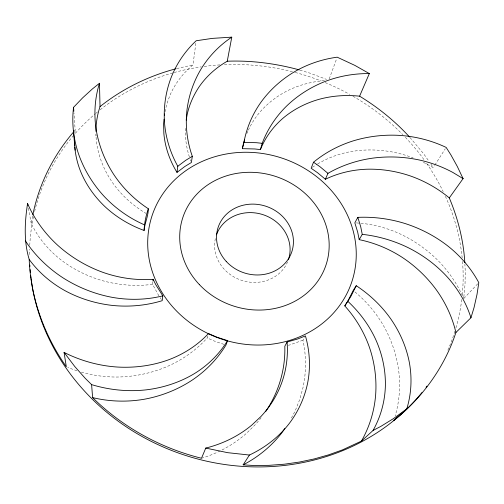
<?xml version="1.0" encoding="UTF-8"?>
<svg xmlns="http://www.w3.org/2000/svg" width="504" height="504" viewBox="0 0 504 504"><rect width="100%" height="100%" fill="white"/><g stroke="black" fill="none" stroke-linecap="round" stroke-linejoin="round"><path stroke-width="0.38" stroke-dasharray="2.52 1.89" d="M158.855 295.817L152.599 284.351L152.97 280.76M152.599 284.351A112.423 99.08 4.3 0 1 103.251 280.892C87.557 276.476 72.734 269.142 59.913 259.056A112.423 99.08 4.3 0 1 31.223 223.404L32.729 215.428M165.022 111.756L166.648 104.511L169.892 95.464A106.319 90.846 16.6 0 1 192.982 64.896L196.069 41.542M477.723 283.815L463.693 298.607L465.028 284.476L465.268 271.7L464.896 264.216M81.327 372.103A117.463 107.503 -1 0 0 116.909 377.036C134.146 376.834 151.282 373.306 167.145 366.54A117.463 107.503 -1 0 0 207.207 337.964L208.454 333.572M329.251 78.882L336.672 58.634M291.394 418.024L295.048 411.195L299.622 399.792L302.898 388.036A120.065 115.611 8.7 0 0 302.948 340.213L305.084 336.521M423.36 162.338A111.277 97.48 31 0 1 433.194 167.687L434.448 165.722M434.864 165.066L445.316 148.724M74.214 131.216L75.172 130.057L73.949 112.814M302.948 340.213L288.414 345.397M176.728 68.563L192.982 64.896M223.889 344.345L215.347 341.473L207.207 337.964M299.899 70.125L310.067 73.193L326.542 79.405M410.004 137.529L423.593 153.72L428.803 161.066M160.096 297.644L161.343 299.477M430.97 164.121L433.194 167.687M28.407 208.152L31.223 223.404M96.012 135.979L95.924 134.436A107.881 92.856 11.2 0 0 97.127 146.053C99.672 159.976 105.594 173.111 113.885 184.552A107.881 92.856 11.2 0 0 145.864 213.318M246.84 133.573A107.207 92.012 23.9 0 1 248.018 130.838M248.333 130.158A107.207 92.012 23.9 0 1 258.514 113.797C266.811 103.667 277.402 95.59 289.183 89.907A107.207 92.012 23.9 0 1 324.992 80.558M356.347 222.926A116.6 105.808 36.8 0 1 360.127 223.203M360.883 223.278A116.6 105.808 36.8 0 1 399.281 233.554C413.482 240.068 426.472 249.071 437.573 260.07A116.6 105.808 36.8 0 1 462.76 296.478M463.075 297.184A116.6 105.808 36.8 0 1 463.693 298.607M312.417 167.341A111.277 97.48 31 0 1 317.029 164.329M317.709 163.92A111.277 97.48 31 0 1 348.944 151.969C363.094 149.253 377.679 149.341 391.847 151.887A111.277 97.48 31 0 1 413.123 157.903M354.948 291.929A119.826 113.589 36.4 0 1 384.275 327.046C392.043 341.151 397.089 356.687 398.935 372.695A119.826 113.589 36.4 0 1 395.174 416.008M190.821 161.129A106.142 90.663 18.5 0 1 190.317 159.73M189.372 156.92A106.142 90.663 18.5 0 1 185.384 128.281M76.955 370.761A117.463 107.503 -1 0 1 67.694 367.309M287.589 261.904A38.077 34.537 18.3 0 1 241.315 280.243A38.077 34.537 18.3 0 1 215.567 237.705M454.91 331.279A218.648 199.238 18.3 0 1 447.659 350.633M29.522 254.57A218.648 199.238 18.3 0 1 29.604 249.222M29.755 245.291A218.648 199.238 18.3 0 1 33.44 216.745M34.625 211.491A218.648 199.238 18.3 0 1 72.967 136.13M75.398 133.308A218.648 199.238 18.3 0 1 95.017 114.017M95.584 113.539A218.648 199.238 18.3 0 1 97.87 111.636M100.189 109.771A218.648 199.238 18.3 0 1 173.452 72.721M174.17 72.519A218.648 199.238 18.3 0 1 201.247 66.843M204.221 66.434A218.648 199.238 18.3 0 1 220.645 64.865M224.393 64.676A218.648 199.238 18.3 0 1 294.493 72.267M295.224 72.463A218.648 199.238 18.3 0 1 321.017 80.905M325.212 82.593A218.648 199.238 18.3 0 1 349.65 94.361M352.926 96.214A218.648 199.238 18.3 0 1 402.765 134.618M405.367 137.308A218.648 199.238 18.3 0 1 424.456 160.297M426.611 163.346A218.648 199.238 18.3 0 1 443.18 191.596M445.397 196.308A218.648 199.238 18.3 0 1 462.168 257.733M462.514 261.444A218.648 199.238 18.3 0 1 462.25 295.048M461.752 299.527A218.648 199.238 18.3 0 1 455.786 328.362M261.129 417.778A119.996 114.66 2.9 0 1 255.559 424.381L246.538 433.27A119.996 114.66 2.9 0 1 220.828 450.582M220.141 450.923A119.996 114.66 2.9 0 1 201.499 458.256M74.838 133.119A107.642 93.045 9.3 0 1 75.172 130.057"/><path stroke-width="0.76" d="M74.812 147.073A107.642 93.045 9.3 0 0 80.13 170.245C85.46 183.866 93.965 196.062 104.492 206.18A107.642 93.045 9.3 0 0 144.094 230.467C144.371 223.064 145.958 215.756 148.327 208.757A113.816 105.5 31.9 0 1 113.413 173.956C104.681 160.398 98.677 145.152 96.119 129.219A113.816 105.5 31.9 0 1 99.471 83.267L92.371 88.956L82.662 97.826L73.559 107.327L73.836 111.245M148.327 208.757C148.327 216.222 144.705 223.039 144.094 230.467M164.033 119.158L163.598 123.638L163.863 133.51A106.319 90.846 16.6 0 0 176.999 172.393L184.76 166.553L191.356 162.521L192.314 156.316A111.661 105.84 19.7 0 1 186.833 111.264C188.477 96.39 193.322 81.963 201.008 69.124A111.661 105.84 19.7 0 1 231.777 37.145L212.272 38.386L196.169 40.767A111.863 105.802 24.2 0 0 171.177 77.459C165.753 91.596 163.491 106.835 164.455 121.937A111.863 105.802 24.2 0 0 177.786 166.27L176.999 172.393M164.392 115.422L164.537 113.935M152.97 280.76L153.115 279.323A118.673 106.237 30.8 0 1 102.747 272.292C86.197 266.288 70.888 257.103 57.784 245.341A118.673 106.237 30.8 0 1 27.562 203.572C24.727 222.144 23.663 241.29 29.219 259.491C29.478 269.665 31.009 279.752 32.804 289.756C38.537 317.363 50.079 343.671 66.301 366.717L64.071 352.416A123.65 108.108 25.4 0 0 117.148 367.025C134.562 368.046 152.145 365.772 168.563 359.812A123.65 108.108 25.4 0 0 208.454 333.572L216.707 337.119L227.524 340.635L226.019 344.938A118.39 109.544 -1.6 0 1 192.238 380.079C177.893 389.56 161.677 395.986 144.793 399.143A118.39 109.544 -1.6 0 1 92.604 397.599L91.615 384.628L85.264 378.365L74.781 366.534L64.071 352.416M153.115 279.323L155.812 284.716L162.811 295.854L162.168 300.693A113.696 101.027 2.7 0 1 112.619 305.449C96.012 303.622 79.796 298.683 65.098 290.732A113.696 101.027 2.7 0 1 29.219 259.491M186.241 120.122C187.727 108.36 192.345 97.165 198.815 87.287A106.142 90.663 18.5 0 1 227.254 61.223L231.777 37.145M32.88 214.666C38.991 184.118 53.405 155.358 73.742 131.796M242.361 148.674L243.923 142.393A113.129 106.086 8.2 0 1 261.223 101.865C270.056 89.762 281.364 79.594 294.223 71.921A113.129 106.086 8.2 0 1 337.201 57.185L354.81 65.369L369.325 73.584L359.604 96.169A108.026 93.051 25.7 0 0 318.131 99.584C305.323 103.339 293.265 109.563 283.046 118.182A108.026 93.051 25.7 0 0 260.429 149.575L254.709 148.963L242.361 148.674A107.207 92.012 23.9 0 1 244.566 139.904M260.429 149.575L262.2 143.325A114.137 106.256 6.5 0 1 286.322 106.325C297.165 95.773 310.086 87.494 324.116 81.85A114.137 106.256 6.5 0 1 369.325 73.584M455.912 332.489L470.956 317.753L474.069 307.465L477.011 294.418L478.8 282.675A122.982 109.04 9.1 0 0 448.377 246.424C435.651 236.401 421.149 228.772 405.751 223.751A122.982 109.04 9.1 0 0 357.815 217.363L354.841 222.844L357.689 232.149L359.201 239.652A117.627 107.875 37.7 0 1 402.255 257.393C415.447 266.106 427.039 277.124 436.363 289.894A117.627 107.875 37.7 0 1 455.912 332.489C444.572 367.101 422.396 397.851 393.819 420.336L406.797 408.87A126.416 110.533 13.6 0 0 409.324 362.357C406.319 346.846 399.899 332.149 390.946 319.158A126.416 110.533 13.6 0 0 356.252 285.705L353.197 290.506L347.81 301.197M449.291 197.914L463.075 178.618L457.286 166.427L450.897 154.892L446.147 147.414A117.753 107.05 5.6 0 0 400.422 135.444C384.735 134.436 368.915 136.174 353.846 140.685A117.753 107.05 5.6 0 0 313.526 162.219L311.138 168.248L317.558 172.733L325.382 179.267A112.757 99.527 32.7 0 1 366.534 169.231C381.295 168.777 396.062 171.114 410.042 175.846A112.757 99.527 32.7 0 1 449.291 197.914C457.96 218.471 463.535 240.421 464.82 262.716M406.797 408.87L393.523 418.566L380.822 426.397L373.073 430.447L361.425 441.107L342.588 449.839L328.627 454.847L314.212 458.936L299.408 462.061L284.294 464.209L268.947 465.349L253.455 465.469L243.136 464.864L249.411 455.043A126.995 110.332 18.3 0 0 288.761 424.135C298.343 411.68 304.983 397.07 307.9 381.623A126.995 110.332 18.3 0 0 305.437 335.91L297.688 338.971L287.085 342.014A126.712 110.042 19.6 0 1 260.795 416.644L251.849 425.055A126.712 110.042 19.6 0 1 205.771 448.081L201.499 458.256C160.707 448.163 122.516 427.165 92.604 397.599M325.382 179.267L327.953 173.351A119.259 107.635 6.3 0 1 371.914 158.25C387.683 156.064 403.78 156.675 419.347 160.001A119.259 107.635 6.3 0 1 452.888 172.469L463.075 178.618M356.252 285.705L350.816 296.497L344.786 305.897A119.977 114.836 32.8 0 1 369.375 347.149C374.611 362.433 376.803 378.693 375.65 394.821A119.977 114.836 32.8 0 1 361.425 441.107M287.085 342.014L284.817 346.261A119.996 114.66 2.9 0 1 265.715 411.478M359.201 239.652L362.25 234.335L360.713 226.762L357.815 217.363M344.786 305.897L347.754 301.247A126.769 110.584 14.8 0 1 375.801 339.715C382.183 353.997 385.598 369.545 385.396 385.201A126.769 110.584 14.8 0 1 373.073 430.447M284.798 428.539L282.133 432.419A120.065 115.611 8.7 0 1 243.136 464.864M177.786 166.27L185.642 160.373L192.314 156.316M95.918 131.342A107.881 92.856 11.2 0 1 100.025 106.609C122.296 88.824 148.466 76.016 175.997 68.758M227.254 61.223C250.986 60.31 274.8 63.359 297.719 69.47L299.174 69.911M243.923 142.393L256.416 142.701L262.2 143.325M249.411 455.043L227.644 452.674L205.771 448.081M462.439 178.233L462.956 178.315M313.526 162.219L320.021 166.748L327.953 173.351M359.604 96.169C378.019 107.365 394.947 121.08 409.513 136.981M27.562 203.572L27.846 205.103M73.401 130.694L75.134 150.192M99.471 83.267L100.025 106.609M216.947 337.39A105.204 95.376 18.3 0 1 184.243 171.826A105.204 95.376 18.3 0 1 354.463 236.433A105.204 95.376 18.3 0 1 217.621 337.649M362.25 234.335A123.978 109.425 10.2 0 1 408.939 248.056C423.341 255.364 436.464 265.136 447.363 277.074A123.978 109.425 10.2 0 1 470.956 317.753M74.693 145.517A107.642 93.045 9.3 0 1 74.529 140.849M216.449 234.82A38.077 34.537 18.3 0 1 263.775 214.924A38.077 34.537 18.3 0 1 288.395 259.793M426.951 386.127A218.648 199.238 18.3 0 1 426.056 387.324M421.886 392.635A218.648 199.238 18.3 0 1 191.923 457.393A218.648 199.238 18.3 0 1 31.078 278.643M30.983 277.887A218.648 199.238 18.3 0 1 30.712 275.625M30.398 272.607A218.648 199.238 18.3 0 1 30.133 269.59M29.912 266.578A218.648 199.238 18.3 0 1 29.824 265.072M227.524 340.635A124.614 108.606 23.9 0 1 194.355 373.64C179.689 382.473 163.126 387.815 146.154 389.857A124.614 108.606 23.9 0 1 91.615 384.628M144.49 224.866A113.683 104.429 32.5 0 1 103.837 196.024C92.717 183.878 84.01 169.596 78.574 154.041A113.683 104.429 32.5 0 1 73.559 107.327M162.811 295.854A119.933 106.571 29.7 0 1 112.423 297.385C94.947 294.16 78.208 287.494 63.214 277.975A119.933 106.571 29.7 0 1 25.402 240.944M199.37 284.59A75.424 68.141 18.3 0 0 325.729 265.797A75.424 68.141 18.3 0 0 238.228 173.149A75.424 68.141 18.3 0 0 199.37 284.59M226.227 261.406A38.802 35.041 18.3 0 0 291.463 252.762A38.802 35.041 18.3 0 0 247.262 204.466A38.802 35.041 18.3 0 0 226.227 261.406"/></g></svg>
